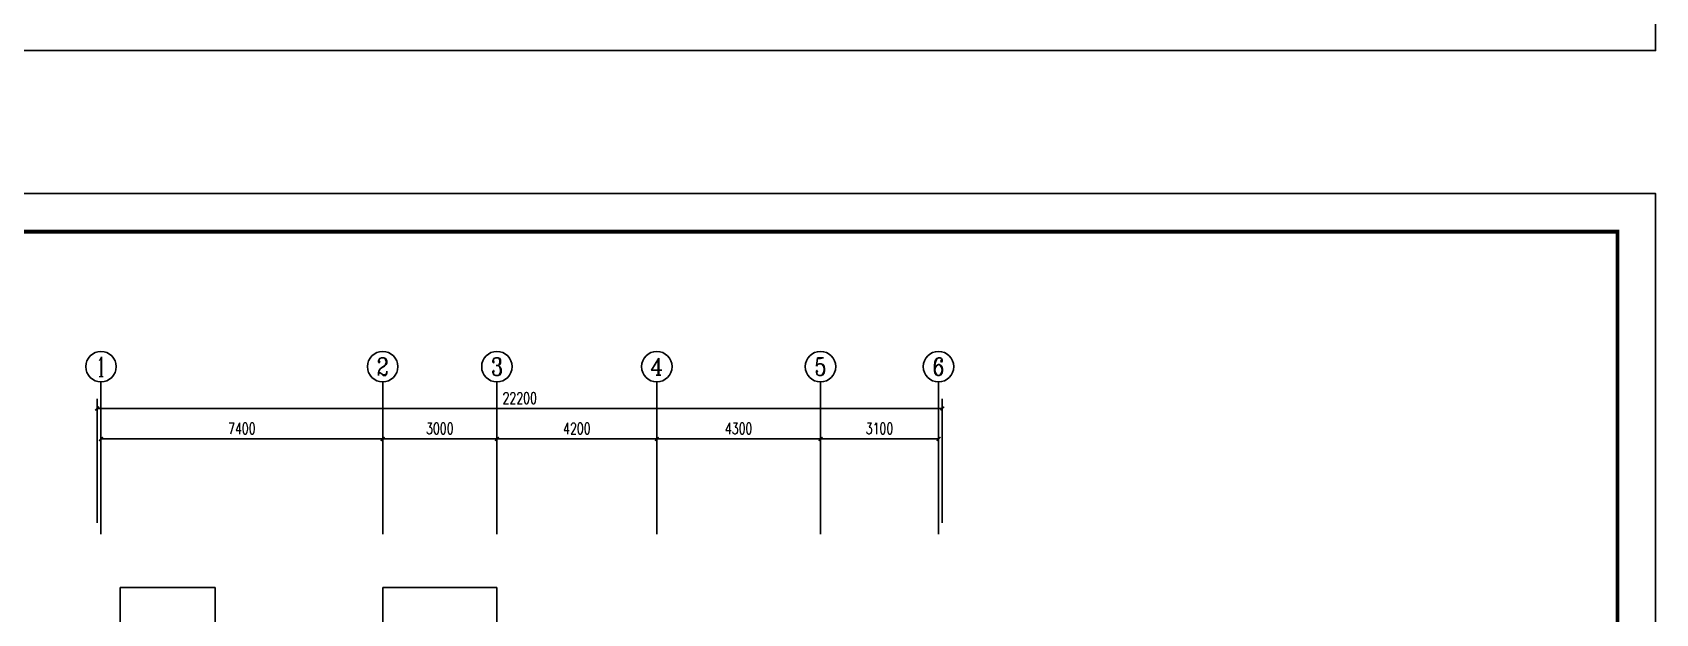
# Model space of a CAD drawing. Extents: x 6250600 to 6678662, y -692028 to -290561.
# Drawn here: x 6277712 to 6320347, y -435415 to -420149 of the extents above; entities that cross this region are included whole.
import ezdxf
from ezdxf.enums import TextEntityAlignment as Align

# ---------------------------------------------------------------- set-up
doc = ezdxf.new("R2010")
doc.units = 0
doc.header["$LTSCALE"] = 1000
doc.header["$MEASUREMENT"] = 0
doc.layers.get('0').update_dxf_attribs({"linetype": 'CONTINUOUS'})
doc.layers.get('Defpoints').update_dxf_attribs({"linetype": 'CONTINUOUS'})
for name, color, linetype in [('AXIS_TEXT', 7, 'CONTINUOUS'), ('PUB_TITLE', 4, 'CONTINUOUS'), ('建筑底图', 251, 'CONTINUOUS')]:
    doc.layers.add(name, color=color, linetype=linetype)
doc.styles.add('_TCH_AXIS', font='COMPLEX', dxfattribs={"bigfont": 'GBCBIG'})
doc.styles.add('_TCH_DIM_T3', font='SIMPLEX', dxfattribs={"width": 0.705882, "bigfont": 'GBCBIG'})
doc.styles.add('COMPLEX', font='COMPLEX')
doc.dimstyles.new('_TCH_ARCH&&100', dxfattribs={"dimtxt": 297.5, "dimasz": 100, "dimexe": 250, "dimexo": 300, "dimgap": 126.25, "dimtad": 1, "dimdec": 0, "dimzin": 0, "dimdsep": 46, "dimtxsty": '_TCH_DIM_T3', "dimblk": 'ARCHTICK', "dimcen": 0.09, "dimclrt": 7, "dimazin": 2, "dimtfac": 1, "dimtdec": 0, "dimtix": 1, "dimtmove": 2, "dimatfit": 3, "dimfxl": 0, "dimtolj": 1, "dimtzin": 0, "dimarcsym": 0})

# ---------------------------------------------------------------- blocks, each defined once
blk = doc.blocks.new('_AXISO')
blk.add_circle((0, 0), 0.5)
at = {"layer": 'AXIS_TEXT', "style": 'COMPLEX', "width": 1.041667}
blk.add_attdef('A', text='', height=0.56, dxfattribs=at).set_placement((-0.25, -0.28), (0.25, -0.28), align=Align.FIT)
blk = doc.blocks.new('_ArchTick')
at = {"color": 0, "linetype": 'ByBlock', "const_width": 0.4}
blk.add_lwpolyline([(-0.5, -0.5), (0.5, 0.5)], dxfattribs=at)
blk = doc.blocks.new('*D137')
at = {"layer": 'Defpoints', "color": 0, "transparency": 16777216}
for p in [(6301612, -430028), (6279412, -433328), (6301612, -433328)]:
    blk.add_point(p, dxfattribs=at)
at = {"layer": '建筑底图', "color": 0, "lineweight": -2, "transparency": 16777216}
for p, q in [((6279412, -433028), (6279412, -429778)), ((6279412, -430028), (6301612, -430028)), ((6301612, -433028), (6301612, -429778))]:
    blk.add_line(p, q, dxfattribs=at)
at = {"layer": '建筑底图', "color": 0, "lineweight": -2, "transparency": 16777216, "xscale": 100, "yscale": 100, "zscale": 100, "rotation": 180}
blk.add_blockref('_ArchTick', (6279412, -430028), dxfattribs=at)
at = {"layer": '建筑底图', "color": 0, "lineweight": -2, "transparency": 16777216, "xscale": 100, "yscale": 100, "zscale": 100}
blk.add_blockref('_ArchTick', (6301612, -430028), dxfattribs=at)
at = {"layer": '建筑底图', "color": 7, "transparency": 16777216, "insert": (6290512, -429753), "char_height": 297.5, "attachment_point": 5, "style": '_TCH_DIM_T3'}
blk.add_mtext('\\A1;22200', dxfattribs=at)
blk = doc.blocks.new('*D138')
at = {"layer": 'Defpoints', "color": 0, "transparency": 16777216}
for p in [(6286912, -430828), (6279512, -433328), (6286912, -433328)]:
    blk.add_point(p, dxfattribs=at)
at = {"layer": '建筑底图', "color": 0, "lineweight": -2, "transparency": 16777216}
for p, q in [((6279512, -433028), (6279512, -430578)), ((6286912, -433028), (6286912, -430578)), ((6279512, -430828), (6286912, -430828))]:
    blk.add_line(p, q, dxfattribs=at)
at = {"layer": '建筑底图', "color": 0, "lineweight": -2, "transparency": 16777216, "xscale": 100, "yscale": 100, "zscale": 100, "rotation": 180}
blk.add_blockref('_ArchTick', (6279512, -430828), dxfattribs=at)
at = {"layer": '建筑底图', "color": 0, "lineweight": -2, "transparency": 16777216, "xscale": 100, "yscale": 100, "zscale": 100}
blk.add_blockref('_ArchTick', (6286912, -430828), dxfattribs=at)
at = {"layer": '建筑底图', "color": 7, "transparency": 16777216, "insert": (6283212, -430553), "char_height": 297.5, "attachment_point": 5, "style": '_TCH_DIM_T3'}
blk.add_mtext('\\A1;7400', dxfattribs=at)
blk = doc.blocks.new('*D139')
at = {"layer": 'Defpoints', "color": 0, "transparency": 16777216}
for p in [(6289912, -430828), (6286912, -433328), (6289912, -433328)]:
    blk.add_point(p, dxfattribs=at)
at = {"layer": '建筑底图', "color": 0, "lineweight": -2, "transparency": 16777216}
for p, q in [((6286912, -433028), (6286912, -430578)), ((6289912, -433028), (6289912, -430578)), ((6286912, -430828), (6289912, -430828))]:
    blk.add_line(p, q, dxfattribs=at)
at = {"layer": '建筑底图', "color": 0, "lineweight": -2, "transparency": 16777216, "xscale": 100, "yscale": 100, "zscale": 100, "rotation": 180}
blk.add_blockref('_ArchTick', (6286912, -430828), dxfattribs=at)
at = {"layer": '建筑底图', "color": 0, "lineweight": -2, "transparency": 16777216, "xscale": 100, "yscale": 100, "zscale": 100}
blk.add_blockref('_ArchTick', (6289912, -430828), dxfattribs=at)
at = {"layer": '建筑底图', "color": 7, "transparency": 16777216, "insert": (6288412, -430553), "char_height": 297.5, "attachment_point": 5, "style": '_TCH_DIM_T3'}
blk.add_mtext('\\A1;3000', dxfattribs=at)
blk = doc.blocks.new('*D140')
at = {"layer": 'Defpoints', "color": 0, "transparency": 16777216}
for p in [(6294112, -430828), (6289912, -433328), (6294112, -433328)]:
    blk.add_point(p, dxfattribs=at)
at = {"layer": '建筑底图', "color": 0, "lineweight": -2, "transparency": 16777216}
for p, q in [((6289912, -433028), (6289912, -430578)), ((6294112, -433028), (6294112, -430578)), ((6289912, -430828), (6294112, -430828))]:
    blk.add_line(p, q, dxfattribs=at)
at = {"layer": '建筑底图', "color": 0, "lineweight": -2, "transparency": 16777216, "xscale": 100, "yscale": 100, "zscale": 100, "rotation": 180}
blk.add_blockref('_ArchTick', (6289912, -430828), dxfattribs=at)
at = {"layer": '建筑底图', "color": 0, "lineweight": -2, "transparency": 16777216, "xscale": 100, "yscale": 100, "zscale": 100}
blk.add_blockref('_ArchTick', (6294112, -430828), dxfattribs=at)
at = {"layer": '建筑底图', "color": 7, "transparency": 16777216, "insert": (6292012, -430553), "char_height": 297.5, "attachment_point": 5, "style": '_TCH_DIM_T3'}
blk.add_mtext('\\A1;4200', dxfattribs=at)
blk = doc.blocks.new('*D141')
at = {"layer": 'Defpoints', "color": 0, "transparency": 16777216}
for p in [(6298412, -430828), (6294112, -433328), (6298412, -433328)]:
    blk.add_point(p, dxfattribs=at)
at = {"layer": '建筑底图', "color": 0, "lineweight": -2, "transparency": 16777216}
for p, q in [((6294112, -433028), (6294112, -430578)), ((6298412, -433028), (6298412, -430578)), ((6294112, -430828), (6298412, -430828))]:
    blk.add_line(p, q, dxfattribs=at)
at = {"layer": '建筑底图', "color": 0, "lineweight": -2, "transparency": 16777216, "xscale": 100, "yscale": 100, "zscale": 100, "rotation": 180}
blk.add_blockref('_ArchTick', (6294112, -430828), dxfattribs=at)
at = {"layer": '建筑底图', "color": 0, "lineweight": -2, "transparency": 16777216, "xscale": 100, "yscale": 100, "zscale": 100}
blk.add_blockref('_ArchTick', (6298412, -430828), dxfattribs=at)
at = {"layer": '建筑底图', "color": 7, "transparency": 16777216, "insert": (6296262, -430553), "char_height": 297.5, "attachment_point": 5, "style": '_TCH_DIM_T3'}
blk.add_mtext('\\A1;4300', dxfattribs=at)
blk = doc.blocks.new('*D142')
at = {"layer": 'Defpoints', "color": 0, "transparency": 16777216}
for p in [(6301512, -430828), (6298412, -433328), (6301512, -433328)]:
    blk.add_point(p, dxfattribs=at)
at = {"layer": '建筑底图', "color": 0, "lineweight": -2, "transparency": 16777216}
for p, q in [((6298412, -433028), (6298412, -430578)), ((6301512, -433028), (6301512, -430578)), ((6298412, -430828), (6301512, -430828))]:
    blk.add_line(p, q, dxfattribs=at)
at = {"layer": '建筑底图', "color": 0, "lineweight": -2, "transparency": 16777216, "xscale": 100, "yscale": 100, "zscale": 100, "rotation": 180}
blk.add_blockref('_ArchTick', (6298412, -430828), dxfattribs=at)
at = {"layer": '建筑底图', "color": 0, "lineweight": -2, "transparency": 16777216, "xscale": 100, "yscale": 100, "zscale": 100}
blk.add_blockref('_ArchTick', (6301512, -430828), dxfattribs=at)
at = {"layer": '建筑底图', "color": 7, "transparency": 16777216, "insert": (6299962, -430553), "char_height": 297.5, "attachment_point": 5, "style": '_TCH_DIM_T3'}
blk.add_mtext('\\A1;3100', dxfattribs=at)

msp = doc.modelspace()

# ---------------------------------------------------------------- linework, layer by layer
at = {"layer": 'PUB_TITLE', "color": 4}
for points in [[(6260946.9, -420623.5), (6320346.9, -420623.5), (6320346.9, -378623.5), (6260946.9, -378623.5)], [(6260946.9, -466382.7), (6320346.9, -466382.7), (6320346.9, -424382.7), (6260946.9, -424382.7)]]:
    msp.add_lwpolyline(points, close=True, dxfattribs=at)
at = {"layer": 'PUB_TITLE', "color": 4, "const_width": 100}
msp.add_lwpolyline([(6263446.9, -465382.7), (6319346.9, -465382.7), (6319346.9, -425382.7), (6263446.9, -425382.7)], close=True, dxfattribs=at)
at = {"layer": '建筑底图'}
for p, q in [((6279511.8, -433328.5), (6279511.8, -429328.5)), ((6286911.8, -433328.5), (6286911.8, -429328.5)), ((6289911.8, -433328.5), (6289911.8, -429328.5)), ((6294111.8, -433328.5), (6294111.8, -429328.5)), ((6298411.8, -433328.5), (6298411.8, -429328.5)), ((6301511.8, -433328.5), (6301511.8, -429328.5)), ((6282511.8, -434728.5), (6280011.8, -434728.5)), ((6280011.8, -435728.5), (6280011.8, -434728.5)), ((6282511.8, -435728.5), (6282511.8, -434728.5)), ((6286911.8, -435728.5), (6286911.8, -434728.5)), ((6289911.8, -434728.5), (6286911.8, -434728.5)), ((6289911.8, -435728.5), (6289911.8, -434728.5))]:
    msp.add_line(p, q, dxfattribs=at)

# ---------------------------------------------------------------- block references
ref = msp.add_blockref('_AXISO', (6279511.8, -428928.5), dxfattribs=dict(at, xscale=800, yscale=800, zscale=800))
ref.add_attrib('A', '1', dxfattribs={"layer": 'AXIS_TEXT', "color": 0, "height": 514.7, "style": '_TCH_AXIS'}).set_placement((6279401.5, -429185.8), (6279622.1, -429185.8), align=Align.FIT)
ref = msp.add_blockref('_AXISO', (6286911.8, -428928.5), dxfattribs=dict(at, xscale=800, yscale=800, zscale=800))
ref.add_attrib('A', '2', dxfattribs={"layer": 'AXIS_TEXT', "color": 0, "height": 465.9, "style": '_TCH_AXIS'}).set_placement((6286756.5, -429161.4), (6287067.1, -429161.4), align=Align.FIT)
ref = msp.add_blockref('_AXISO', (6289911.8, -428928.5), dxfattribs=dict(at, xscale=800, yscale=800, zscale=800))
ref.add_attrib('A', '3', dxfattribs={"layer": 'AXIS_TEXT', "color": 0, "height": 465.9, "style": '_TCH_AXIS'}).set_placement((6289756.5, -429161.4), (6290067.1, -429161.4), align=Align.FIT)
ref = msp.add_blockref('_AXISO', (6294111.8, -428928.5), dxfattribs=dict(at, xscale=800, yscale=800, zscale=800))
ref.add_attrib('A', '4', dxfattribs={"layer": 'AXIS_TEXT', "color": 0, "height": 445.4, "style": '_TCH_AXIS'}).set_placement((6293942.1, -429151.2), (6294281.5, -429151.2), align=Align.FIT)
ref = msp.add_blockref('_AXISO', (6298411.8, -428928.5), dxfattribs=dict(at, xscale=800, yscale=800, zscale=800))
ref.add_attrib('A', '5', dxfattribs={"layer": 'AXIS_TEXT', "color": 0, "height": 465.9, "style": '_TCH_AXIS'}).set_placement((6298256.5, -429161.4), (6298567.1, -429161.4), align=Align.FIT)
ref = msp.add_blockref('_AXISO', (6301511.8, -428928.5), dxfattribs=dict(at, xscale=800, yscale=800, zscale=800))
ref.add_attrib('A', '6', dxfattribs={"layer": 'AXIS_TEXT', "color": 0, "height": 465.9, "style": '_TCH_AXIS'}).set_placement((6301356.5, -429161.4), (6301667.1, -429161.4), align=Align.FIT)

# ---------------------------------------------------------------- dimensions: what is measured, and where the dimension line sits
for p1, p2, distance, picture, middle in [((6279411.8, -433328.5), (6301611.8, -433328.5), 3300, '*D137', (6290511.8, -429753.5)), ((6279511.8, -433328.5), (6286911.8, -433328.5), 2500, '*D138', (6283211.8, -430553.5)), ((6286911.8, -433328.5), (6289911.8, -433328.5), 2500, '*D139', (6288411.8, -430553.5)), ((6289911.8, -433328.5), (6294111.8, -433328.5), 2500, '*D140', (6292011.8, -430553.5)), ((6294111.8, -433328.5), (6298411.8, -433328.5), 2500, '*D141', (6296261.8, -430553.5)), ((6298411.8, -433328.5), (6301511.8, -433328.5), 2500, '*D142', (6299961.8, -430553.5))]:
    dim = msp.add_aligned_dim(p1=p1, p2=p2, distance=distance, dimstyle='_TCH_ARCH&&100', dxfattribs=at)
    dim.commit()
    dim.dimension.update_dxf_attribs({"geometry": picture, "text_midpoint": middle})

doc.saveas('drawing.dxf')
